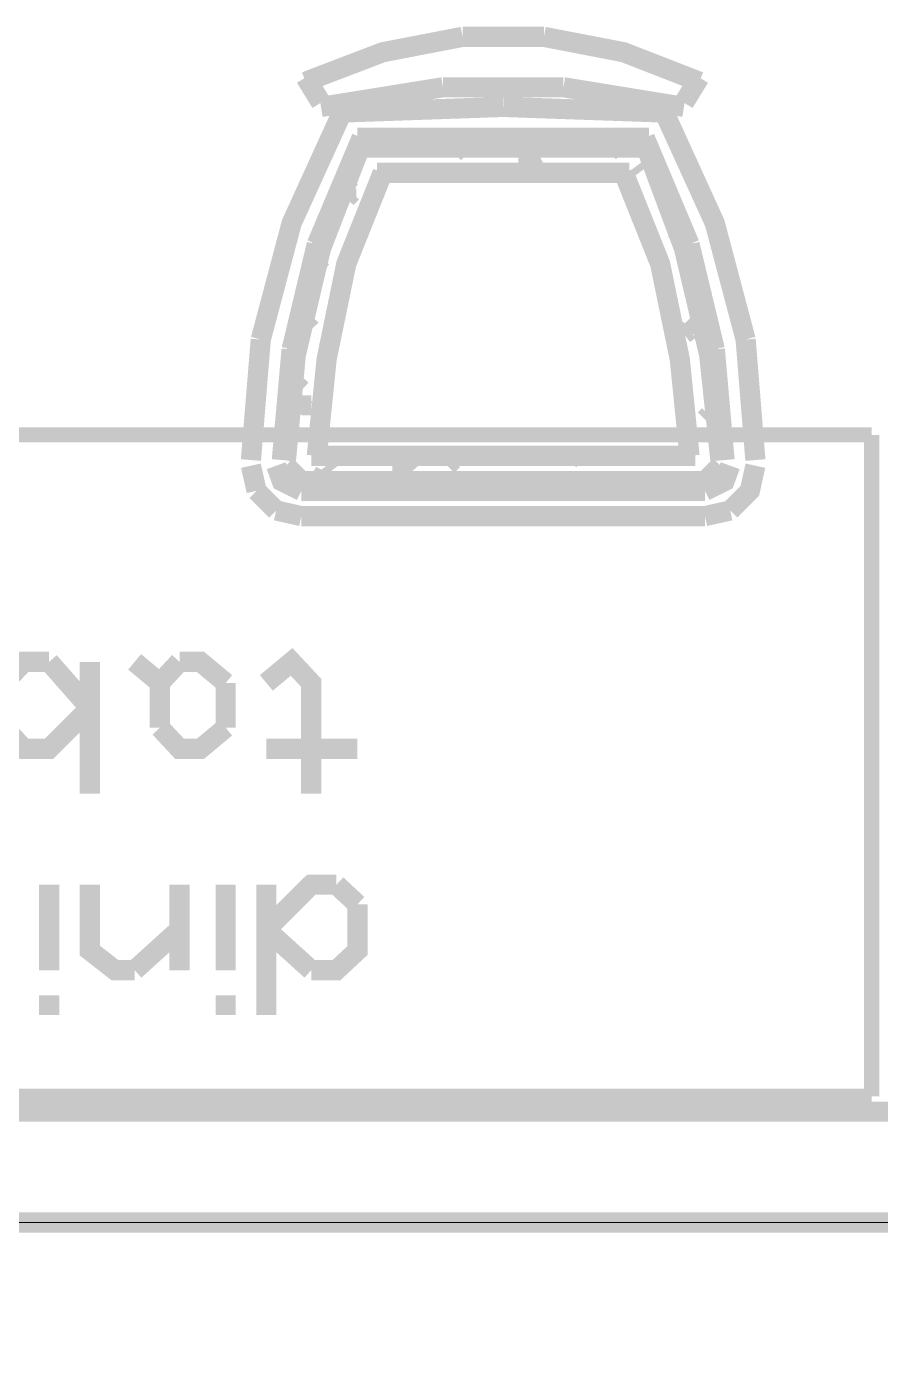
# Model space of a CAD drawing. Header units: inches. Extents: x -524 to 1067, y -71 to 1110.
# Drawn here: x 718 to 757.2, y 152.6 to 214 of the extents above; entities that cross this region are included whole.
import ezdxf

# ---------------------------------------------------------------- set-up
doc = ezdxf.new("R2010")
doc.units = ezdxf.units.IN
doc.header["$MEASUREMENT"] = 0
doc.layers.add('P', color=7, linetype='Continuous')
doc.layers.add('wall', color=16, linetype='Continuous', lineweight=20)

msp = doc.modelspace()

# ---------------------------------------------------------------- linework, layer by layer
at = {"layer": 'P'}
for points, const_width in [([(738.044, 213.551), (734.376, 212.843), (730.832, 211.489)], 0.927), ([(741.778, 213.551), (738.044, 213.551)], 0.927), ([(748.924, 211.489), (745.446, 212.843), (741.778, 213.551)], 0.927), ([(730.832, 211.683), (731.54, 210.526)], 0.927), ([(748.216, 210.526), (748.924, 211.683)], 0.927), ([(737.143, 211.234), (731.54, 210.332)], 0.927), ([(742.679, 211.234), (737.143, 211.234)], 0.927), ([(748.216, 210.332), (742.679, 211.234)], 0.927), ([(739.909, 210.332), (732.507, 210.073)], 0.927), ([(747.315, 210.073), (739.909, 210.332)], 0.927), ([(732.507, 210.073), (730.19, 204.989), (728.773, 199.646)], 0.927), ([(751.048, 199.646), (749.632, 204.989), (747.315, 210.073)], 0.927), ([(733.409, 208.916), (731.347, 204.022)], 0.927), ([(746.607, 208.916), (733.215, 208.916)], 0.927), ([(748.472, 204.022), (746.413, 208.916)], 0.927), ([(733.409, 208.657), (731.54, 203.828), (730.383, 198.937)], 0.927), ([(746.413, 208.464), (733.409, 208.464)], 0.927), ([(738.3, 208.208), (738.044, 208.464)], 0.927), ([(743.836, 208.464), (743.581, 208.657)], 0.927), ([(745.446, 208.208), (745.252, 208.464)], 0.927), ([(749.373, 198.937), (748.216, 203.828), (746.413, 208.657)], 0.927), ([(741.329, 207.562), (741.07, 208.015)], 0.927), ([(741.07, 207.562), (741.07, 208.015)], 0.927), ([(734.376, 207.307), (732.701, 203.12), (731.799, 198.744), (731.347, 194.302)], 0.927), ([(745.705, 207.307), (734.117, 207.307)], 0.927), ([(748.472, 194.302), (748.023, 198.744), (747.121, 203.12), (745.446, 207.307)], 0.927), ([(746.154, 207.307), (745.964, 207.562)], 0.927), ([(747.121, 207.307), (746.862, 207.562)], 0.927), ([(732.956, 206.405), (732.701, 206.598)], 0.927), ([(732.701, 206.146), (732.701, 206.598)], 0.927), ([(732.956, 206.405), (732.701, 206.146)], 0.927), ([(748.216, 204.73), (747.764, 204.73)], 0.927), ([(748.023, 204.536), (747.764, 204.73)], 0.927), ([(748.023, 204.536), (748.216, 204.73)], 0.927), ([(748.216, 204.73), (748.023, 204.536)], 0.927), ([(731.347, 204.022), (730.19, 199.193)], 0.927), ([(749.632, 199.193), (748.472, 204.022)], 0.927), ([(731.347, 203.12), (731.54, 203.379)], 0.927), ([(748.924, 201.77), (748.731, 201.963)], 0.927), ([(731.091, 200.094), (730.832, 200.354)], 0.927), ([(748.472, 200.094), (748.216, 200.354)], 0.927), ([(748.216, 199.901), (748.216, 200.354)], 0.927), ([(748.472, 200.094), (748.216, 199.901)], 0.927), ([(728.773, 199.646), (728.321, 194.109)], 0.927), ([(730.19, 199.193), (729.741, 194.109)], 0.927), ([(750.081, 194.109), (749.632, 199.193)], 0.927), ([(751.497, 194.109), (751.048, 199.646)], 0.927), ([(730.383, 198.937), (729.93, 194.109)], 0.927), ([(749.888, 194.109), (749.373, 198.937)], 0.927), ([(730.639, 197.328), (730.383, 197.583)], 0.927), ([(731.091, 196.62), (730.639, 196.62)], 0.927), ([(730.832, 196.426), (730.639, 196.62)], 0.927), ([(749.18, 195.974), (749.373, 196.167)], 0.927), ([(756.841, 164.881), (683.388, 164.881), (683.388, 195.266)], 0.697), ([(683.388, 195.266), (756.841, 195.266)], 0.693), ([(756.841, 164.881), (756.841, 195.266)], 0.697), ([(729.741, 194.302), (729.93, 194.558)], 0.927), ([(748.731, 194.302), (731.091, 194.302)], 0.927), ([(743.128, 194.302), (742.935, 194.109)], 0.927), ([(728.321, 193.85), (728.58, 192.693)], 0.927), ([(729.482, 193.85), (729.741, 193.142), (730.639, 192.693)], 0.927), ([(729.93, 193.85), (730.639, 193.142)], 0.927), ([(731.993, 193.594), (731.799, 193.85)], 0.927), ([(735.726, 193.594), (735.274, 194.109)], 0.927), ([(735.274, 193.594), (735.274, 194.109)], 0.927), ([(735.726, 193.594), (735.274, 193.594)], 0.927), ([(737.591, 194.109), (737.336, 193.85)], 0.927), ([(749.18, 193.142), (749.888, 193.85)], 0.927), ([(749.18, 192.693), (750.081, 193.142), (750.34, 193.85)], 0.927), ([(750.34, 191.791), (751.242, 192.693), (751.497, 193.85)], 0.927), ([(749.18, 193.142), (730.639, 193.142)], 0.927), ([(731.54, 193.142), (731.091, 193.401)], 0.927), ([(748.924, 193.142), (748.731, 193.401)], 0.927), ([(728.58, 192.693), (729.482, 191.791)], 0.927), ([(749.18, 192.693), (730.639, 192.693)], 0.927), ([(729.482, 191.791), (730.639, 191.532)], 0.927), ([(749.18, 191.532), (750.34, 191.791)], 0.927), ([(749.18, 191.532), (730.639, 191.532)], 0.927), ([(731.091, 178.787), (731.091, 183.871), (730.19, 184.838), (729.029, 183.871)], 0.927), ([(720.919, 182.714), (719.05, 180.845), (717.893, 180.845), (716.992, 181.812), (716.992, 183.871), (717.893, 184.838), (719.05, 184.838)], 0.927), ([(719.05, 184.838), (720.919, 182.714)], 0.927), ([(720.919, 184.838), (720.919, 178.787)], 0.927), ([(724.138, 183.871), (722.978, 184.838)], 0.927), ([(724.138, 183.871), (725.04, 184.838)], 0.927), ([(725.04, 184.838), (726.003, 184.838), (727.164, 183.871)], 0.927), ([(724.138, 181.812), (724.138, 183.871)], 0.927), ([(727.164, 183.871), (727.164, 181.812)], 0.927), ([(727.164, 181.812), (726.003, 180.845), (725.04, 180.845), (724.138, 181.812)], 0.927), ([(733.215, 180.845), (729.029, 180.845)], 0.927), ([(719.05, 174.6), (719.05, 170.673)], 0.927), ([(722.978, 170.673), (722.076, 170.673), (720.919, 171.575), (720.919, 174.6)], 0.927), ([(725.04, 174.6), (725.04, 170.673)], 0.927), ([(727.164, 174.6), (727.164, 170.673)], 0.927), ([(729.029, 172.542), (731.091, 174.6), (732.248, 174.6)], 0.927), ([(729.029, 168.615), (729.029, 174.6)], 0.927), ([(732.248, 174.6), (733.215, 173.699)], 0.927), ([(733.215, 173.699), (733.215, 171.575), (732.248, 170.673), (731.091, 170.673)], 0.927), ([(725.04, 172.542), (722.978, 170.673)], 0.927), ([(731.091, 170.673), (729.029, 172.542)], 0.927), ([(719.05, 169.516), (719.05, 168.615)], 0.927), ([(727.164, 169.516), (727.164, 168.615)], 0.927), ([(637.677, 164.173), (757.742, 164.173)], 0.927), ([(673.599, 159.085), (757.742, 159.085)], 0.927)]:
    msp.add_lwpolyline(points, dxfattribs=dict(at, const_width=const_width))
at = {"layer": 'wall'}
msp.add_lwpolyline([(673.599, 159.085), (757.742, 159.085), (757.742, 46.228)], dxfattribs=at)

doc.saveas('drawing.dxf')
